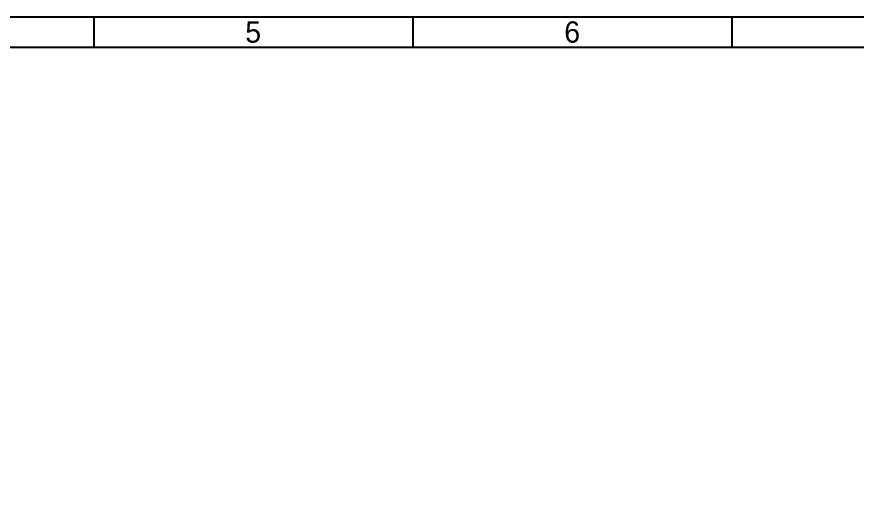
# Model space of a CAD drawing. Header units: millimetres. Extents: x 4086 to 8300, y 123 to 1549.
# Drawn here: x 7231 to 7895, y 1177 to 1549 of the extents above; entities that cross this region are included whole.
import ezdxf
from ezdxf.enums import TextEntityAlignment as Align

# ---------------------------------------------------------------- set-up
doc = ezdxf.new("R2010")
doc.units = ezdxf.units.MM
doc.styles.add('思源黑', font='SourceHanSansCN-Normal.ttf')

# ---------------------------------------------------------------- blocks, each defined once
blk = doc.blocks.new('1')
at = {"color": 2}
for p, q in [((7291.66, 1549.22), (7291.66, 1525.22)), ((7543.66, 1549.22), (7543.66, 1525.22)), ((7795.66, 1549.22), (7795.66, 1525.22))]:
    blk.add_line(p, q, dxfattribs=at)
for points in [[(6283.66, 123.62), (6283.66, 1549.22), (8299.66, 1549.22), (8299.66, 123.62)], [(6403.66, 147.62), (6403.66, 1525.22), (8275.66, 1525.22), (8275.66, 147.62)]]:
    blk.add_lwpolyline(points, close=True, dxfattribs=at)
at = {"color": 2, "style": '思源黑'}
for s, p in [('5', (7417.66, 1537.22)), ('6', (7669.66, 1537.22))]:
    blk.add_text(s, height=16.8, dxfattribs=at).set_placement(p, align=Align.MIDDLE_CENTER)
at = {"color": 7, "style": '思源黑'}
for tag, height, p in [('编号', 19.2, (8134.84, 252.67)), ('比例', 8, (7939.66, 171.62))]:
    blk.add_attdef(tag, text='', height=height, dxfattribs=at).set_placement(p, align=Align.MIDDLE)
at = {"linetype": 'Continuous', "lineweight": 0, "ltscale": 0.3, "style": '思源黑'}
for tag, p in [('当前页', (8121.35, 207.93)), ('总页数', (8160.27, 207.93))]:
    blk.add_attdef(tag, text='', height=8, dxfattribs=at).set_placement(p, align=Align.MIDDLE)

msp = doc.modelspace()

# ---------------------------------------------------------------- block references
msp.add_blockref('1', (0, 0))

doc.saveas('drawing.dxf')
